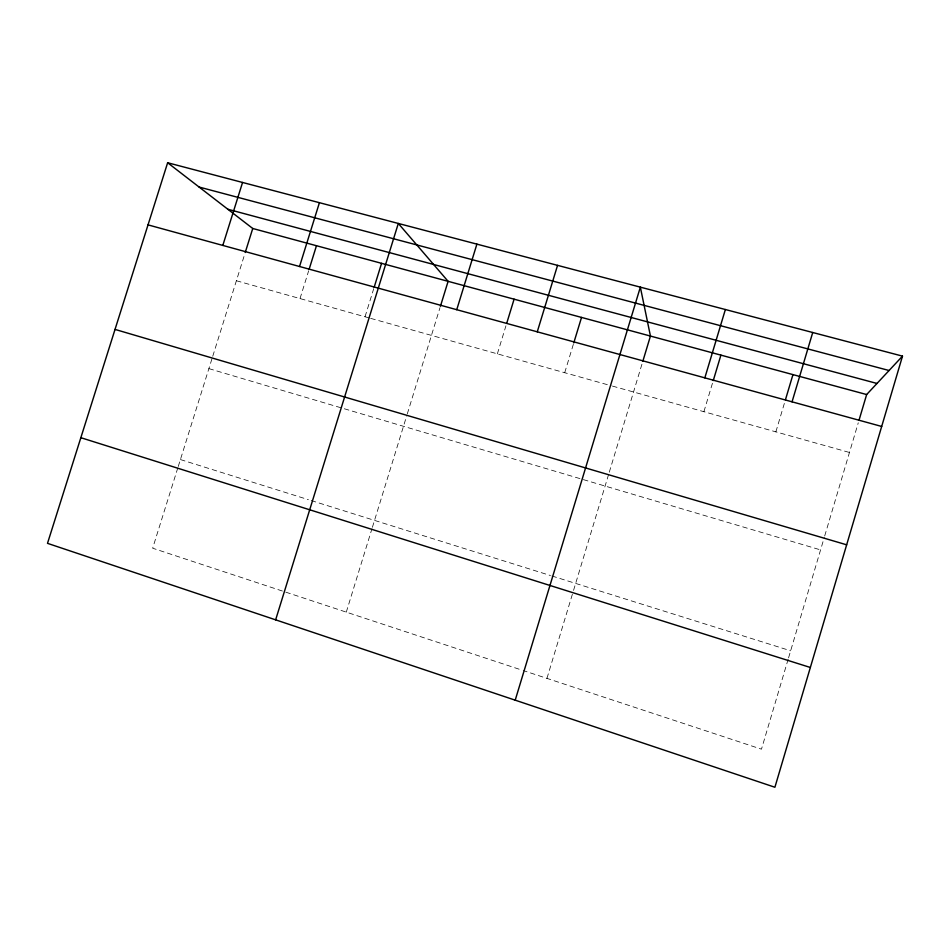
<?xml version="1.0" encoding="UTF-8"?>
<svg xmlns="http://www.w3.org/2000/svg" width="950" height="950" viewBox="0 0 950 950"><rect width="100%" height="100%" fill="white"/><g stroke="black" fill="none" stroke-linecap="round" stroke-linejoin="round"><path stroke-width="0.71" stroke-dasharray="4.75 3.56" d="M788.156 659.217L761.472 749.182L523.236 670.546M788.571 657.816L824.291 537.367M824.695 535.978L858.266 422.798M775.865 431.858L785.033 401.137M703.903 411.706L712.832 381.995M546.951 678.371L573.123 591.791M573.551 590.389L608.867 473.587M609.283 472.197L642.414 362.627M564.704 372.709L573.337 344.351M497.361 353.851L505.946 325.814M346.287 612.133L371.961 528.722M372.388 527.333L406.873 415.269M407.301 413.891L439.992 307.669M365.026 316.777L373.73 288.646M300.01 298.573L308.679 270.75M177.816 467.863L152.665 548.209L521.835 670.082M178.256 466.474L212.325 357.628M212.752 356.25L244.791 253.911M236.396 280.749L369.265 317.965M370.678 318.369L611.064 385.7M612.465 386.092L849.466 452.473M208.881 368.624L820.562 549.908M180.417 459.562L308.406 499.664M311.22 500.555L550.489 575.534M551.891 575.973L790.649 650.786"/><path stroke-width="1.43" d="M902.5 356.131L774.903 787.253L47.5 543.341L167.639 162.747L902.5 356.131L866.649 394.547L859.097 419.971M785.448 399.748L792.953 374.609M792.051 401.826L812.725 332.512M704.829 377.863L725.373 309.522M713.26 380.582L720.908 355.122M515.209 700.174L640.347 287.149L650.441 336.062L642.841 361.226M537.261 331.823L557.555 265.359M573.764 342.938L581.531 317.419M506.801 323.012L514.092 299.179M440.42 306.28L448.103 281.331L398.311 223.452L275.642 619.839M456.748 309.7L476.9 244.126M374.169 287.244L381.567 263.328M299.535 266.511L319.426 202.683M309.106 269.361L316.469 245.717M222.811 245.421L242.559 182.459M245.231 252.498L252.748 228.487L167.639 162.747M199.108 187.043L889.081 370.512M227.846 209.249L876.992 383.456M252.748 228.487L866.649 394.547M148.034 224.877L881.695 426.455M115.033 329.412L846.664 544.813M80.845 437.689L810.35 667.482"/></g></svg>
